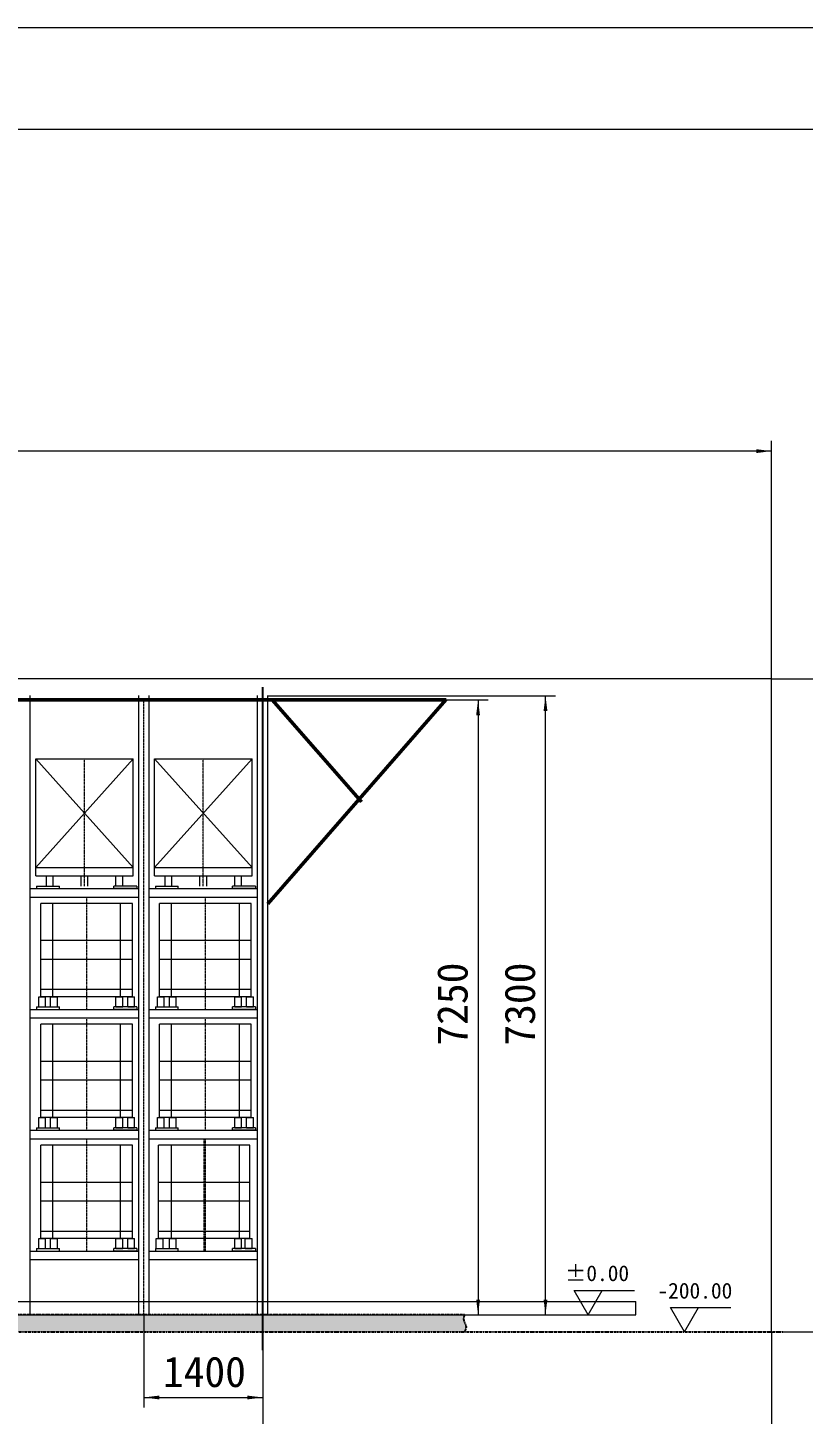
# Model space of a CAD drawing. Header units: millimetres. Extents: x -50460 to 50460, y -35640 to 35640.
# Drawn here: x 11935 to 21078, y 19291 to 35640 of the extents above; entities that cross this region are included whole.
import ezdxf
from ezdxf.enums import TextEntityAlignment as Align

# ---------------------------------------------------------------- set-up
doc = ezdxf.new("R2010")
doc.units = ezdxf.units.MM
for name, pattern in [('AM_ISO08W050', [16, 13, -1, 1, -1]), ('双点画线', [22, 12, -2, 2, -2, 2, -2]), ('点画线', [18, 12, -2, 2, -2])]:
    doc.linetypes.add(name, pattern=pattern)
doc.layers.get('0').update_dxf_attribs({"lineweight": 35})
for name, color, linetype, lineweight in [('7', 30, '双点画线', 18), ('EB0', 7, 'Continuous', 15), ('loading', 57, 'Continuous', 18), ('RackFrame', 5, 'Continuous', 18), ('中心线层', 1, '点画线', 18), ('中心线层AM_7', 1, 'AM_ISO08W050', 25), ('剖面线层', 6, 'Continuous', 18), ('尺寸线层', 4, 'Continuous', 18), ('粗实线层', 7, 'Continuous', 15), ('粗实线层AM_0', 7, 'Continuous', 50), ('细实线层', 3, 'Continuous', 18), ('细线', 7, 'Continuous', 18)]:
    doc.layers.add(name, color=color, linetype=linetype, lineweight=lineweight)
doc.styles.get("Standard").update_dxf_attribs({"font": ''})
doc.styles.add('UserTxtStyle9', font='', dxfattribs={"width": 0.99411})
doc.styles.add('标准', font='', dxfattribs={"width": 0.667})
doc.styles.get('Standard').set_extended_font_data('宋体')
doc.styles.get('UserTxtStyle9').set_extended_font_data('宋体')
doc.styles.get('标准').set_extended_font_data('宋体')
doc.dimstyles.new('AM_DEMATIC$0', dxfattribs={"dimscale": 120, "dimtxt": 3, "dimasz": 1.5, "dimexe": 1, "dimexo": 0, "dimgap": 1, "dimtad": 1, "dimdsep": 46, "dimtxsty": 'Standard', "dimblk": '_CAXARROW', "dimcen": 0, "dimdle": 3, "dimclrd": 256, "dimclre": 256, "dimclrt": 2, "dimadec": 0, "dimazin": 2, "dimtfac": 0.707107, "dimtdec": 3, "dimtmove": 0, "dimatfit": 3, "dimfxl": 1, "dimfrac": 2, "dimtolj": 1, "dimlwd": 18, "dimarcsym": 0})

# ---------------------------------------------------------------- blocks, each defined once
blk = doc.blocks.new('*X4')
at = {"layer": '尺寸线层', "linetype": 'Continuous', "lineweight": 18, "transparency": 16777216}
for points in [[(17244, 27714), (17267, 27534), (17222, 27534)], [(17244, 20464), (17267, 20644), (17222, 20644)]]:
    blk.add_hatch(color=256, dxfattribs=at).paths.add_polyline_path(points, flags=0)
at = {"layer": '尺寸线层', "transparency": 16777216}
for p, q in [((16870, 27714), (17364, 27714)), ((14915, 20464), (17364, 20464))]:
    blk.add_line(p, q, dxfattribs=at)
at = {"layer": '尺寸线层', "linetype": 'Continuous', "lineweight": 18, "transparency": 16777216}
blk.add_line((17244, 27714), (17244, 20464), dxfattribs=at)
at = {"layer": '尺寸线层', "color": 2, "transparency": 16777216, "insert": (16944, 24127), "char_height": 360, "width": 1932, "attachment_point": 5, "rotation": 90, "line_spacing_factor": 1.37}
blk.add_mtext('7250', dxfattribs=at)
blk = doc.blocks.new('_CAXARROW')
blk.add_hatch(color=0).paths.add_polyline_path([(0, 0), (-1, 0.125), (-1, -0.125)], flags=0)
blk = doc.blocks.new('*X5')
at = {"layer": '尺寸线层', "linetype": 'Continuous', "lineweight": 18, "transparency": 16777216}
for points in [[(-32895, 18536), (-32715, 18559), (-32715, 18514)], [(14705, 18536), (14525, 18559), (14525, 18514)]]:
    blk.add_hatch(color=256, dxfattribs=at).paths.add_polyline_path(points, flags=0)
at = {"layer": '尺寸线层', "transparency": 16777216}
for p, q in [((-32895, 20045), (-32895, 18416)), ((14705, 20045), (14705, 18416))]:
    blk.add_line(p, q, dxfattribs=at)
at = {"layer": '尺寸线层', "linetype": 'Continuous', "lineweight": 18, "transparency": 16777216}
blk.add_line((-32895, 18536), (14705, 18536), dxfattribs=at)
at = {"layer": '尺寸线层', "color": 2, "transparency": 16777216, "insert": (-8419, 18836), "char_height": 360, "width": 6488, "attachment_point": 5, "line_spacing_factor": 1.37}
blk.add_mtext('1400*34=47600', dxfattribs=at)
blk = doc.blocks.new('*X6')
at = {"layer": '尺寸线层', "linetype": 'Continuous', "lineweight": 18, "transparency": 16777216}
for points in [[(21847, 27964), (21825, 27784), (21870, 27784)], [(21847, 20264), (21825, 20444), (21870, 20444)]]:
    blk.add_hatch(color=256, dxfattribs=at).paths.add_polyline_path(points, flags=0)
at = {"layer": '尺寸线层', "transparency": 16777216}
for p, q in [((20705, 27964), (21967, 27964)), ((20839, 20264), (21967, 20264))]:
    blk.add_line(p, q, dxfattribs=at)
at = {"layer": '尺寸线层', "linetype": 'Continuous', "lineweight": 18, "transparency": 16777216}
blk.add_line((21847, 20264), (21847, 27964), dxfattribs=at)
at = {"layer": '尺寸线层', "color": 2, "transparency": 16777216, "insert": (21547, 24127), "char_height": 360, "width": 1932, "attachment_point": 5, "rotation": 90, "line_spacing_factor": 1.37}
blk.add_mtext('7700', dxfattribs=at)
blk = doc.blocks.new('*X7')
at = {"layer": '中心线层', "linetype": '点画线', "lineweight": 18}
blk.add_line((0, -36), (0, 1281), dxfattribs=at)
at = {"layer": '细实线层'}
for p, q in [((-540, 120), (-540, 1220)), ((540, 1220), (-540, 1220)), ((540, 120), (540, 1220)), ((541, 781), (-540, 781)), ((541, 559), (-540, 559)), ((540, 203), (-540, 203)), ((-565, 0), (-565, 120)), ((-565, 120), (-485, 120)), ((-565, 0), (-485, 0)), ((540, 120), (-540, 120)), ((-485, 0), (-485, 120)), ((485, 0), (485, 120)), ((485, 120), (565, 120)), ((485, 0), (565, 0)), ((565, 0), (565, 120))]:
    blk.add_line(p, q, dxfattribs=at)
blk = doc.blocks.new('*X8')
at = {"layer": '中心线层', "linetype": '点画线', "lineweight": 18}
blk.add_line((0, -156), (0, 1161), dxfattribs=at)
at = {"layer": '剖面线层'}
for p, q in [((-400, 0), (-400, 1100)), ((400, 1100), (-400, 1100)), ((400, 0), (400, 1100)), ((400, 661), (-400, 661)), ((400, 439), (-400, 439)), ((-425, -120), (-425, 0)), ((-425, 0), (-345, 0)), ((400, 83), (-400, 83)), ((400, 0), (-400, 0)), ((-345, -120), (-345, 0)), ((345, -120), (345, 0)), ((345, 0), (425, 0)), ((425, -120), (425, 0)), ((-425, -120), (-345, -120)), ((345, -120), (425, -120))]:
    blk.add_line(p, q, dxfattribs=at)
blk = doc.blocks.new('*X9')
at = {"layer": '中心线层', "linetype": '点画线', "lineweight": 18}
blk.add_line((0, -36), (0, 1281), dxfattribs=at)
at = {"layer": '细实线层'}
for p, q in [((-540, 120), (-540, 1220)), ((540, 1220), (-540, 1220)), ((540, 120), (540, 1220)), ((541, 781), (-540, 781)), ((541, 559), (-540, 559)), ((540, 203), (-540, 203)), ((-565, 0), (-565, 120)), ((-565, 120), (-485, 120)), ((-565, 0), (-485, 0)), ((540, 120), (-540, 120)), ((-485, 0), (-485, 120)), ((485, 0), (485, 120)), ((485, 120), (565, 120)), ((485, 0), (565, 0)), ((565, 0), (565, 120))]:
    blk.add_line(p, q, dxfattribs=at)
blk = doc.blocks.new('*X10')
at = {"layer": '中心线层', "linetype": '点画线', "lineweight": 18}
blk.add_line((0, -156), (0, 1161), dxfattribs=at)
at = {"layer": '剖面线层'}
for p, q in [((-400, 0), (-400, 1100)), ((400, 1100), (-400, 1100)), ((400, 0), (400, 1100)), ((400, 661), (-400, 661)), ((400, 439), (-400, 439)), ((-425, -120), (-425, 0)), ((-425, 0), (-345, 0)), ((400, 83), (-400, 83)), ((400, 0), (-400, 0)), ((-345, -120), (-345, 0)), ((345, -120), (345, 0)), ((345, 0), (425, 0)), ((425, -120), (425, 0)), ((-425, -120), (-345, -120)), ((345, -120), (425, -120))]:
    blk.add_line(p, q, dxfattribs=at)
blk = doc.blocks.new('*X11')
at = {"layer": '中心线层', "linetype": '点画线', "lineweight": 18}
blk.add_line((0, -36), (0, 1281), dxfattribs=at)
at = {"layer": '细实线层'}
for p, q in [((-540, 120), (-540, 1220)), ((540, 1220), (-540, 1220)), ((540, 120), (540, 1220)), ((541, 781), (-540, 781)), ((541, 559), (-540, 559)), ((540, 203), (-540, 203)), ((-565, 0), (-565, 120)), ((-565, 120), (-485, 120)), ((-565, 0), (-485, 0)), ((540, 120), (-540, 120)), ((-485, 0), (-485, 120)), ((485, 0), (485, 120)), ((485, 120), (565, 120)), ((485, 0), (565, 0)), ((565, 0), (565, 120))]:
    blk.add_line(p, q, dxfattribs=at)
blk = doc.blocks.new('*X12')
at = {"layer": '中心线层', "linetype": '点画线', "lineweight": 18}
blk.add_line((0, -156), (0, 1161), dxfattribs=at)
at = {"layer": '剖面线层'}
for p, q in [((-400, 0), (-400, 1100)), ((400, 1100), (-400, 1100)), ((400, 0), (400, 1100)), ((400, 661), (-400, 661)), ((400, 439), (-400, 439)), ((-425, -120), (-425, 0)), ((-425, 0), (-345, 0)), ((400, 83), (-400, 83)), ((400, 0), (-400, 0)), ((-345, -120), (-345, 0)), ((345, -120), (345, 0)), ((345, 0), (425, 0)), ((425, -120), (425, 0)), ((-425, -120), (-345, -120)), ((345, -120), (425, -120))]:
    blk.add_line(p, q, dxfattribs=at)
blk = doc.blocks.new('*X13')
at = {"layer": '尺寸线层', "linetype": 'Continuous', "lineweight": 18, "transparency": 16777216}
for points in [[(13305, 19489), (13485, 19511), (13485, 19466)], [(14705, 19489), (14525, 19511), (14525, 19466)]]:
    blk.add_hatch(color=256, dxfattribs=at).paths.add_polyline_path(points, flags=0)
at = {"layer": '尺寸线层', "transparency": 16777216}
for p, q in [((13305, 20461), (13305, 19369)), ((14705, 20045), (14705, 19369))]:
    blk.add_line(p, q, dxfattribs=at)
at = {"layer": '尺寸线层', "linetype": 'Continuous', "lineweight": 18, "transparency": 16777216}
blk.add_line((13305, 19489), (14705, 19489), dxfattribs=at)
at = {"layer": '尺寸线层', "color": 2, "transparency": 16777216, "insert": (14018, 19789), "char_height": 360, "width": 1880, "attachment_point": 5, "line_spacing_factor": 1.37}
blk.add_mtext('1400', dxfattribs=at)
blk = doc.blocks.new('*X14')
at = {"layer": '中心线层', "linetype": '点画线', "lineweight": 18}
blk.add_line((0, -36), (0, 1281), dxfattribs=at)
at = {"layer": '细实线层'}
for p, q in [((-540, 120), (-540, 1220)), ((540, 1220), (-540, 1220)), ((540, 120), (540, 1220)), ((541, 781), (-540, 781)), ((541, 559), (-540, 559)), ((540, 203), (-540, 203)), ((-565, 0), (-565, 120)), ((-565, 120), (-485, 120)), ((-565, 0), (-485, 0)), ((540, 120), (-540, 120)), ((-485, 0), (-485, 120)), ((485, 0), (485, 120)), ((485, 120), (565, 120)), ((485, 0), (565, 0)), ((565, 0), (565, 120))]:
    blk.add_line(p, q, dxfattribs=at)
blk = doc.blocks.new('*X15')
at = {"layer": '中心线层', "linetype": '点画线', "lineweight": 18}
blk.add_line((0, -156), (0, 1161), dxfattribs=at)
at = {"layer": '剖面线层'}
for p, q in [((-400, 0), (-400, 1100)), ((400, 1100), (-400, 1100)), ((400, 0), (400, 1100)), ((400, 661), (-400, 661)), ((400, 439), (-400, 439)), ((-425, -120), (-425, 0)), ((-425, 0), (-345, 0)), ((400, 83), (-400, 83)), ((400, 0), (-400, 0)), ((-345, -120), (-345, 0)), ((345, -120), (345, 0)), ((345, 0), (425, 0)), ((425, -120), (425, 0)), ((-425, -120), (-345, -120)), ((345, -120), (425, -120))]:
    blk.add_line(p, q, dxfattribs=at)
blk = doc.blocks.new('*X16')
at = {"layer": '中心线层', "linetype": '点画线', "lineweight": 18}
blk.add_line((0, -36), (0, 1281), dxfattribs=at)
at = {"layer": '细实线层'}
for p, q in [((-540, 120), (-540, 1220)), ((540, 1220), (-540, 1220)), ((540, 120), (540, 1220)), ((541, 781), (-540, 781)), ((541, 559), (-540, 559)), ((540, 203), (-540, 203)), ((-565, 0), (-565, 120)), ((-565, 120), (-485, 120)), ((-565, 0), (-485, 0)), ((540, 120), (-540, 120)), ((-485, 0), (-485, 120)), ((485, 0), (485, 120)), ((485, 120), (565, 120)), ((485, 0), (565, 0)), ((565, 0), (565, 120))]:
    blk.add_line(p, q, dxfattribs=at)
blk = doc.blocks.new('*X17')
at = {"layer": '中心线层', "linetype": '点画线', "lineweight": 18}
blk.add_line((0, -156), (0, 1161), dxfattribs=at)
at = {"layer": '剖面线层'}
for p, q in [((-400, 0), (-400, 1100)), ((400, 1100), (-400, 1100)), ((400, 0), (400, 1100)), ((400, 661), (-400, 661)), ((400, 439), (-400, 439)), ((-425, -120), (-425, 0)), ((-425, 0), (-345, 0)), ((400, 83), (-400, 83)), ((400, 0), (-400, 0)), ((-345, -120), (-345, 0)), ((345, -120), (345, 0)), ((345, 0), (425, 0)), ((425, -120), (425, 0)), ((-425, -120), (-345, -120)), ((345, -120), (425, -120))]:
    blk.add_line(p, q, dxfattribs=at)
blk = doc.blocks.new('*X18')
at = {"layer": '中心线层', "linetype": '点画线', "lineweight": 18}
blk.add_line((0, -36), (0, 1281), dxfattribs=at)
at = {"layer": '细实线层'}
for p, q in [((-540, 120), (-540, 1220)), ((540, 1220), (-540, 1220)), ((540, 120), (540, 1220)), ((541, 781), (-540, 781)), ((541, 559), (-540, 559)), ((540, 203), (-540, 203)), ((-565, 0), (-565, 120)), ((-565, 120), (-485, 120)), ((-565, 0), (-485, 0)), ((540, 120), (-540, 120)), ((-485, 0), (-485, 120)), ((485, 0), (485, 120)), ((485, 120), (565, 120)), ((485, 0), (565, 0)), ((565, 0), (565, 120))]:
    blk.add_line(p, q, dxfattribs=at)
blk = doc.blocks.new('*X19')
at = {"layer": '中心线层', "linetype": '点画线', "lineweight": 18}
blk.add_line((0, -156), (0, 1161), dxfattribs=at)
at = {"layer": '剖面线层'}
for p, q in [((-400, 0), (-400, 1100)), ((400, 1100), (-400, 1100)), ((400, 0), (400, 1100)), ((400, 661), (-400, 661)), ((400, 439), (-400, 439)), ((-425, -120), (-425, 0)), ((-425, 0), (-345, 0)), ((400, 83), (-400, 83)), ((400, 0), (-400, 0)), ((-345, -120), (-345, 0)), ((345, -120), (345, 0)), ((345, 0), (425, 0)), ((425, -120), (425, 0)), ((-425, -120), (-345, -120)), ((345, -120), (425, -120))]:
    blk.add_line(p, q, dxfattribs=at)
blk = doc.blocks.new('*X20')
at = {"layer": '中心线层', "linetype": '点画线', "lineweight": 18}
blk.add_line((110, -331), (110, 1175), dxfattribs=at)
at = {"layer": '细实线层'}
for p, q in [((-465, 1172), (685, 1172)), ((685, 1172), (-465, -108)), ((-465, 1172), (685, -108)), ((-465, -208), (-465, 1172)), ((685, -208), (685, 1172)), ((-465, -108), (685, -108)), ((-465, -208), (685, -208)), ((-340, -328), (-340, -208)), ((-260, -328), (-260, -208)), ((70, -328), (70, -208)), ((150, -328), (150, -208)), ((480, -328), (480, -208)), ((560, -328), (560, -208))]:
    blk.add_line(p, q, dxfattribs=at)
blk = doc.blocks.new('*X210')
at = {"layer": '尺寸线层', "linetype": 'Continuous', "lineweight": 18, "transparency": 16777216}
for points in [[(18039, 27764), (18017, 27584), (18062, 27584)], [(18039, 20464), (18017, 20644), (18062, 20644)]]:
    blk.add_hatch(color=256, dxfattribs=at).paths.add_polyline_path(points, flags=0)
at = {"layer": '尺寸线层', "transparency": 16777216}
for p, q in [((14765, 27764), (18159, 27764)), ((15356, 20464), (18159, 20464))]:
    blk.add_line(p, q, dxfattribs=at)
at = {"layer": '尺寸线层', "linetype": 'Continuous', "lineweight": 18, "transparency": 16777216}
blk.add_line((18039, 20464), (18039, 27764), dxfattribs=at)
at = {"layer": '尺寸线层', "color": 2, "transparency": 16777216, "insert": (17739, 24127), "char_height": 360, "width": 1932, "attachment_point": 5, "rotation": 90, "line_spacing_factor": 1.37}
blk.add_mtext('7300', dxfattribs=at)
blk = doc.blocks.new('*X242')
at = {"layer": '中心线层', "linetype": '点画线', "lineweight": 18}
blk.add_line((110, -331), (110, 1175), dxfattribs=at)
at = {"layer": '细实线层'}
for p, q in [((-465, 1172), (685, 1172)), ((685, 1172), (-465, -108)), ((-465, 1172), (685, -108)), ((-465, -208), (-465, 1172)), ((685, -208), (685, 1172)), ((-465, -108), (685, -108)), ((-465, -208), (685, -208)), ((-340, -328), (-340, -208)), ((-260, -328), (-260, -208)), ((70, -328), (70, -208)), ((150, -328), (150, -208)), ((480, -328), (480, -208)), ((560, -328), (560, -208))]:
    blk.add_line(p, q, dxfattribs=at)
blk = doc.blocks.new('*X243')
at = {"layer": '粗实线层'}
blk.add_line((410.5, 287), (-395.5, 287), dxfattribs=at)
at = {"layer": '细实线层'}
blk.add_line((420.5, 297), (-420.5, 297), dxfattribs=at)
at = {"layer": '尺寸线层', "linetype": 'Continuous', "style": '标准', "width": 0.667}
blk.add_attdef('图纸编号', text='', height=5.19, rotation=180, dxfattribs=at).set_placement((-370.5, 282), align=Align.MIDDLE_CENTER)
blk = doc.blocks.new('*X244')
at = {"layer": '剖面线层', "linetype": 'Continuous', "lineweight": 18}
h = blk.add_hatch(dxfattribs=at)
h.set_pattern_fill('AR-CONC', color=256, style=0)
h.set_pattern_definition([(50, (0, 0), (182.18467, -15.9391), [19.05, -209.55]), (355, (0, 0), (-35.2428, 191.05664), [15.24, -167.64]), (100.451, (15.18, -1.33), (146.9425, 175.1167), [16.19, -178.09]), (46.1842, (0, 50.8), (271.07904, -42.0423), [28.575, -314.325]), (96.6356, (22.6, 47.3), (237.4042, 247.4256), [24.285, -267.135]), (351.184, (0, 50.8), (237.4046, 247.4251), [22.86, -251.46]), (21, (25.4, 38.1), (151.61488, -102.26552), [19.05, -209.55]), (326, (25.4, 38.1), (61.80203, 184.18797), [15.24, -167.64]), (71.4514, (38.03, 29.58), (213.4165, 81.92286), [16.19, -178.09]), (37.5, (0, 0), (3.0886, 84.55504), [0, -165.608, 0, -170.18, 0, -168.275]), (7.5, (0, 0), (66.81966, 100.18057), [0, -97.028, 0, -161.798, 0, -64.135]), (-32.5, (-56.64, 0), (135.590595, -5.728744), [0, -63.5, 0, -198.12, 0, -262.89]), (-42.5, (-82.04, 0), (148.12918, 25.4265), [0, -82.55, 0, -131.572, 0, -186.69])])
edge = h.paths.add_edge_path(flags=0)
edge.add_spline(control_points=[(-64668, -100), (-64659, -84), (-64651, -66), (-64650, -49)], knot_values=[0, 0, 0, 0, 54.680686, 54.680686, 54.680686, 54.680686], weights=[1, 1, 1, 1], degree=3, periodic=0)
edge.add_spline(control_points=[(-64650, -49), (-64650, -45), (-64650, -16), (-64687, 30), (-64675, 80), (-64668, 100)], knot_values=[0, 0, 0, 0, 10.510768, 91.048565, 154.862088, 154.862088, 154.862088, 154.862088], weights=[1, 1, 1, 1, 1, 1], degree=3, periodic=0)
edge.add_line((-64668, 100), (-10067, 100))
edge.add_spline(control_points=[(-10067, 100), (-10074, 80), (-10087, 30), (-10036, -31), (-10056, -81), (-10067, -100)], knot_values=[0, 0, 0, 0, 64.069741, 144.930907, 209.542774, 209.542774, 209.542774, 209.542774], weights=[1, 1, 1, 1, 1, 1], degree=3, periodic=0)
edge.add_line((-10067, -100), (-64668, -100))
at = {"layer": '7', "linetype": '双点画线', "lineweight": 25}
for p, q in [((-10067, 100), (-64668, 100)), ((-64668, -100), (-10067, -100)), ((-10067, -100), (-6312, -100))]:
    blk.add_line(p, q, dxfattribs=at)
blk.add_open_spline([(-10067, 100), (-10074, 80), (-10087, 30), (-10036, -31), (-10056, -81), (-10067, -100)], degree=3, knots=[0, 0, 0, 0, 26811.78315, 60650.409815, 87689.061044, 87689.061044, 87689.061044, 87689.061044], dxfattribs=at)
blk = doc.blocks.new('*X245')
at = {"layer": '尺寸线层', "linetype": 'Continuous', "lineweight": 18}
for p, q in [((-164, 284), (546, 284)), ((0, 0), (-164, 284)), ((0, 0), (164, 284))]:
    blk.add_line(p, q, dxfattribs=at)
at = {"layer": '尺寸线层', "linetype": 'Continuous', "lineweight": 18, "insert": (563, 482), "char_height": 186.21, "width": 1297.54, "attachment_point": 6, "line_spacing_factor": 1.15057, "style": 'UserTxtStyle9'}
blk.add_mtext('\\T1.001;-200.00', dxfattribs=at)
blk = doc.blocks.new('*X246')
at = {"layer": '尺寸线层', "linetype": 'Continuous', "lineweight": 18}
for p, q in [((-164, 284), (546, 284)), ((0, 0), (-164, 284)), ((0, 0), (164, 284))]:
    blk.add_line(p, q, dxfattribs=at)
at = {"layer": '尺寸线层', "linetype": 'Continuous', "lineweight": 18, "insert": (483, 488), "char_height": 186.21, "width": 949.69, "attachment_point": 6, "line_spacing_factor": 1.15057, "style": 'UserTxtStyle9'}
blk.add_mtext('\\T1.001;%%P0.00', dxfattribs=at)
blk = doc.blocks.new('*X252')
at = {"layer": '尺寸线层'}
for p, q in [((-54087, 77.5), (0, 77.5)), ((0, -77.5), (0, 77.5)), ((-54087, -77.5), (0, -77.5))]:
    blk.add_line(p, q, dxfattribs=at)
blk = doc.blocks.new('*X1046')
at = {"layer": '尺寸线层', "linetype": 'Continuous', "lineweight": 18, "transparency": 16777216}
for points in [[(14705, 18536), (14885, 18559), (14885, 18514)], [(20705, 18536), (20525, 18559), (20525, 18514)]]:
    blk.add_hatch(color=256, dxfattribs=at).paths.add_polyline_path(points, flags=0)
at = {"layer": '尺寸线层', "transparency": 16777216}
for p, q in [((20705, 20264), (20705, 18416)), ((14705, 20045), (14705, 18416))]:
    blk.add_line(p, q, dxfattribs=at)
at = {"layer": '尺寸线层', "linetype": 'Continuous', "lineweight": 18, "transparency": 16777216}
blk.add_line((14705, 18536), (20705, 18536), dxfattribs=at)
at = {"layer": '尺寸线层', "color": 2, "transparency": 16777216, "insert": (17718, 18836), "char_height": 360, "width": 1948, "attachment_point": 5, "line_spacing_factor": 1.37}
blk.add_mtext('6000', dxfattribs=at)
blk = doc.blocks.new('*X1048')
at = {"layer": '尺寸线层', "linetype": 'Continuous', "lineweight": 18, "transparency": 16777216}
for points in [[(-39145, 30648), (-38965, 30625), (-38965, 30670)], [(20705, 30648), (20525, 30625), (20525, 30670)]]:
    blk.add_hatch(color=256, dxfattribs=at).paths.add_polyline_path(points, flags=0)
at = {"layer": '尺寸线层', "transparency": 16777216}
for p, q in [((-39145, 27964), (-39145, 30768)), ((20705, 27964), (20705, 30768))]:
    blk.add_line(p, q, dxfattribs=at)
at = {"layer": '尺寸线层', "linetype": 'Continuous', "lineweight": 18, "transparency": 16777216}
blk.add_line((20705, 30648), (-39145, 30648), dxfattribs=at)
at = {"layer": '尺寸线层', "color": 2, "transparency": 16777216, "insert": (-9207, 30948), "char_height": 360, "width": 2448, "attachment_point": 5, "line_spacing_factor": 1.37}
blk.add_mtext('59850', dxfattribs=at)

msp = doc.modelspace()

# ---------------------------------------------------------------- linework, layer by layer
at = {"layer": 'loading'}
for p, q in [((12040.258, 25519.445), (12310.258, 25519.445)), ((12040.258, 25519.445), (12040.258, 25489.445)), ((12310.258, 25489.445), (12310.258, 25519.445)), ((13220.258, 25519.445), (12950.258, 25519.445)), ((12950.258, 25489.445), (12950.258, 25519.445)), ((13220.258, 25519.445), (13220.258, 25489.445)), ((13440.258, 25519.445), (13710.258, 25519.445)), ((13440.258, 25519.445), (13440.258, 25489.445)), ((13710.258, 25489.445), (13710.258, 25519.445)), ((14620.258, 25519.445), (14350.258, 25519.445)), ((14350.258, 25489.445), (14350.258, 25519.445)), ((14620.258, 25519.445), (14620.258, 25489.445)), ((11965.258, 25489.445), (13245.258, 25489.445)), ((11965.258, 25389.445), (13245.258, 25389.445)), ((11965.258, 25389.445), (11975.258, 25389.445)), ((12045.258, 25489.445), (12310.258, 25489.445)), ((12095.258, 25489.445), (13245.258, 25489.445)), ((12095.258, 25389.445), (13245.258, 25389.445)), ((13220.258, 25489.445), (12950.258, 25489.445)), ((13365.258, 25489.445), (14645.258, 25489.445)), ((13365.258, 25389.445), (14645.258, 25389.445)), ((13365.258, 25389.445), (13375.258, 25389.445)), ((13445.258, 25489.445), (13710.258, 25489.445)), ((13495.258, 25489.445), (14645.258, 25489.445)), ((13495.258, 25389.445), (14645.258, 25389.445)), ((14620.258, 25489.445), (14350.258, 25489.445)), ((11965.258, 24064.445), (13245.258, 24064.445)), ((12040.258, 24094.445), (12310.258, 24094.445)), ((12040.258, 24094.445), (12040.258, 24064.445)), ((12045.258, 24064.445), (12310.258, 24064.445)), ((12095.258, 24064.445), (13245.258, 24064.445)), ((12310.258, 24064.445), (12310.258, 24094.445)), ((13220.258, 24094.445), (12950.258, 24094.445)), ((12950.258, 24064.445), (12950.258, 24094.445)), ((13220.258, 24064.445), (12950.258, 24064.445)), ((13220.258, 24094.445), (13220.258, 24064.445)), ((13365.258, 24064.445), (14645.258, 24064.445)), ((13440.258, 24094.445), (13710.258, 24094.445)), ((13440.258, 24094.445), (13440.258, 24064.445)), ((13445.258, 24064.445), (13710.258, 24064.445)), ((13495.258, 24064.445), (14645.258, 24064.445)), ((13710.258, 24064.445), (13710.258, 24094.445)), ((14620.258, 24094.445), (14350.258, 24094.445)), ((14350.258, 24064.445), (14350.258, 24094.445)), ((14620.258, 24064.445), (14350.258, 24064.445)), ((14620.258, 24094.445), (14620.258, 24064.445)), ((11965.258, 23964.445), (13245.258, 23964.445)), ((11965.258, 23964.445), (11975.258, 23964.445)), ((12095.258, 23964.445), (13245.258, 23964.445)), ((13365.258, 23964.445), (14645.258, 23964.445)), ((13365.258, 23964.445), (13375.258, 23964.445)), ((13495.258, 23964.445), (14645.258, 23964.445)), ((11965.258, 22639.445), (13245.258, 22639.445)), ((12040.258, 22669.445), (12310.258, 22669.445)), ((12040.258, 22669.445), (12040.258, 22639.445)), ((12045.258, 22639.445), (12310.258, 22639.445)), ((12095.258, 22639.445), (13245.258, 22639.445)), ((12310.258, 22639.445), (12310.258, 22669.445)), ((13220.258, 22669.445), (12950.258, 22669.445)), ((12950.258, 22639.445), (12950.258, 22669.445)), ((13220.258, 22639.445), (12950.258, 22639.445)), ((13220.258, 22669.445), (13220.258, 22639.445)), ((13365.258, 22639.445), (14645.258, 22639.445)), ((13440.258, 22669.445), (13710.258, 22669.445)), ((13440.258, 22669.445), (13440.258, 22639.445)), ((13445.258, 22639.445), (13710.258, 22639.445)), ((13495.258, 22639.445), (14645.258, 22639.445)), ((13710.258, 22639.445), (13710.258, 22669.445)), ((14620.258, 22669.445), (14350.258, 22669.445)), ((14350.258, 22639.445), (14350.258, 22669.445)), ((14620.258, 22639.445), (14350.258, 22639.445)), ((14620.258, 22669.445), (14620.258, 22639.445)), ((11965.258, 22539.445), (13245.258, 22539.445)), ((11965.258, 22539.445), (11975.258, 22539.445)), ((12095.258, 22539.445), (13245.258, 22539.445)), ((13365.258, 22539.445), (14645.258, 22539.445)), ((13365.258, 22539.445), (13375.258, 22539.445)), ((13495.258, 22539.445), (14645.258, 22539.445)), ((11965.258, 21214.445), (13245.258, 21214.445)), ((11965.258, 21114.445), (13245.258, 21114.445)), ((11965.258, 21114.445), (11975.258, 21114.445)), ((12040.258, 21244.445), (12310.258, 21244.445)), ((12040.258, 21244.445), (12040.258, 21214.445)), ((12045.258, 21214.445), (12310.258, 21214.445)), ((12095.258, 21214.445), (13245.258, 21214.445)), ((12095.258, 21114.445), (13245.258, 21114.445)), ((12310.258, 21214.445), (12310.258, 21244.445)), ((13220.258, 21244.445), (12950.258, 21244.445)), ((12950.258, 21214.445), (12950.258, 21244.445)), ((13220.258, 21214.445), (12950.258, 21214.445)), ((13220.258, 21244.445), (13220.258, 21214.445)), ((13365.258, 21214.445), (14645.258, 21214.445)), ((13365.258, 21114.445), (14645.258, 21114.445)), ((13365.258, 21114.445), (13375.258, 21114.445)), ((13440.258, 21244.445), (13710.258, 21244.445)), ((13440.258, 21244.445), (13440.258, 21214.445)), ((13445.258, 21214.445), (13710.258, 21214.445)), ((13495.258, 21214.445), (14645.258, 21214.445)), ((13495.258, 21114.445), (14645.258, 21114.445)), ((13710.258, 21214.445), (13710.258, 21244.445)), ((14620.258, 21244.445), (14350.258, 21244.445)), ((14350.258, 21214.445), (14350.258, 21244.445)), ((14620.258, 21214.445), (14350.258, 21214.445)), ((14620.258, 21244.445), (14620.258, 21214.445))]:
    msp.add_line(p, q, dxfattribs=at)
at = {"layer": 'RackFrame'}
for p, q in [((11965.258, 20464.445), (11965.258, 27714.445)), ((13245.258, 20464.445), (13245.258, 27714.445)), ((13245.258, 20464.445), (13245.258, 27714.445)), ((13365.258, 20464.445), (13365.258, 27714.445)), ((14645.258, 20464.445), (14645.258, 27714.445)), ((14765.258, 20464.445), (14765.258, 27714.445))]:
    msp.add_line(p, q, dxfattribs=at)
at = {"layer": '中心线层'}
msp.add_line((13305.258, 20461.445), (13305.258, 27717.445), dxfattribs=at)
at = {"layer": '中心线层AM_7', "linetype": 'AM_ISO08W050', "lineweight": 25}
msp.add_line((14705.258, 20045.345), (14705.258, 27863.545), dxfattribs=at)
at = {"layer": '粗实线层AM_0'}
for p, q in [((-36609.654, 27714.445), (16870.258, 27714.445)), ((16865.258, 27714.445), (14765.258, 25309.503)), ((14815.258, 27714.445), (15872.037, 26511.119))]:
    msp.add_line(p, q, dxfattribs=at)
at = {"layer": '细线'}
for p, q in [((20705.258, 27964.445), (-39144.742, 27964.445)), ((20705.258, 20264.445), (20705.258, 27964.445)), ((11965.258, 27714.445), (11965.258, 27764.445)), ((13245.258, 27714.445), (13245.258, 27764.445)), ((13365.258, 27714.445), (13365.258, 27764.445)), ((14645.258, 27714.445), (14645.258, 27764.445)), ((14765.258, 27714.445), (14765.258, 27764.445))]:
    msp.add_line(p, q, dxfattribs=at)

# ---------------------------------------------------------------- block references
at = {"layer": '7'}
for name, p in [('*X18', (12630.258, 24094.445)), ('*X11', (14030.258, 24094.445)), ('*X16', (12630.258, 22669.445)), ('*X9', (14030.258, 22669.445)), ('*X14', (12630.258, 21244.445)), ('*X7', (14015.258, 21244.445))]:
    msp.add_blockref(name, p, dxfattribs=at)
at = {"layer": 'EB0'}
for name, p in [('*X19', (12630.258, 24214.445)), ('*X12', (14030.258, 24214.445)), ('*X17', (12630.258, 22789.445)), ('*X10', (14030.258, 22789.445)), ('*X15', (12630.258, 21364.445)), ('*X8', (14030.258, 21364.445)), ('*X246', (18542.052, 20464.445)), ('*X244', (27151.299, 20364.445))]:
    msp.add_blockref(name, p, dxfattribs=at)
at = {"layer": '尺寸线层'}
for name, p in [('*X245', (19678.777, 20264.445)), ('*X252', (19105.258, 20541.945))]:
    msp.add_blockref(name, p, dxfattribs=at)
at = {"layer": '粗实线层', "xscale": 120, "yscale": 120, "zscale": 120}
msp.add_blockref('*X243', (0, 0), dxfattribs=at)
at = {"layer": '细实线层'}
for name, p in [('*X20', (12495.124, 25847.728)), ('*X242', (13895.124, 25847.728))]:
    msp.add_blockref(name, p, dxfattribs=at)

# ---------------------------------------------------------------- dimensions: what is measured, and where the dimension line sits
at = {"layer": '尺寸线层'}
for base, p1, p2, picture, middle in [((-39144.742, 30647.559), (20705.258, 27964.445), (-39144.742, 27964.445), '*X1048', (-9219.742, 30647.559)), ((14705.258, 19488.914), (13305.258, 20461.445), (14705.258, 20045.345), '*X13', (14005.258, 19488.914)), ((20705.258, 18536.464), (14705.258, 20045.345), (20705.258, 20264.445), '*X1046', (17705.258, 18536.464))]:
    dim = msp.add_linear_dim(base=base, p1=p1, p2=p2, dimstyle='AM_DEMATIC$0', override={"dimsah": 1, "dimtfill": 1, "dimtzin": 8}, dxfattribs=at)
    dim.commit()
    dim.dimension.update_dxf_attribs({"geometry": picture, "text_midpoint": middle})
for base, p1, p2, picture, middle in [((21847.064, 27964.445), (20839.102, 20264.445), (20705.258, 27964.445), '*X6', (21847.064, 24114.445)), ((18039.379, 27764.445), (15355.523, 20464.445), (14765.258, 27764.445), '*X210', (18039.379, 24114.445))]:
    dim = msp.add_linear_dim(base=base, p1=p1, p2=p2, angle=90, dimstyle='AM_DEMATIC$0', override={"dimsah": 1, "dimtfill": 1, "dimtzin": 8}, dxfattribs=at)
    dim.commit()
    dim.dimension.update_dxf_attribs({"geometry": picture, "text_midpoint": middle})
dim = msp.add_linear_dim(base=(17244.169, 20464.445), p1=(16870.258, 27714.445), p2=(14915.258, 20464.445), angle=270, dimstyle='AM_DEMATIC$0', override={"dimsah": 1, "dimtfill": 1, "dimtzin": 8}, dxfattribs=at)
dim.commit()
dim.dimension.update_dxf_attribs({"geometry": '*X4', "text_midpoint": (17244.169, 24114.445), "dimtype": 160})
dim = msp.add_linear_dim(base=(14705.258, 18536.464), p1=(-32894.742, 20045.345), p2=(14705.258, 20045.345), dimstyle='AM_DEMATIC$0', override={"dimpost": '1400*34=<>', "dimsah": 1, "dimtfill": 1, "dimtzin": 8}, dxfattribs=at)
dim.commit()
dim.dimension.update_dxf_attribs({"geometry": '*X5', "text_midpoint": (-8431.631, 18536.464), "dimtype": 160})

doc.saveas('drawing.dxf')
